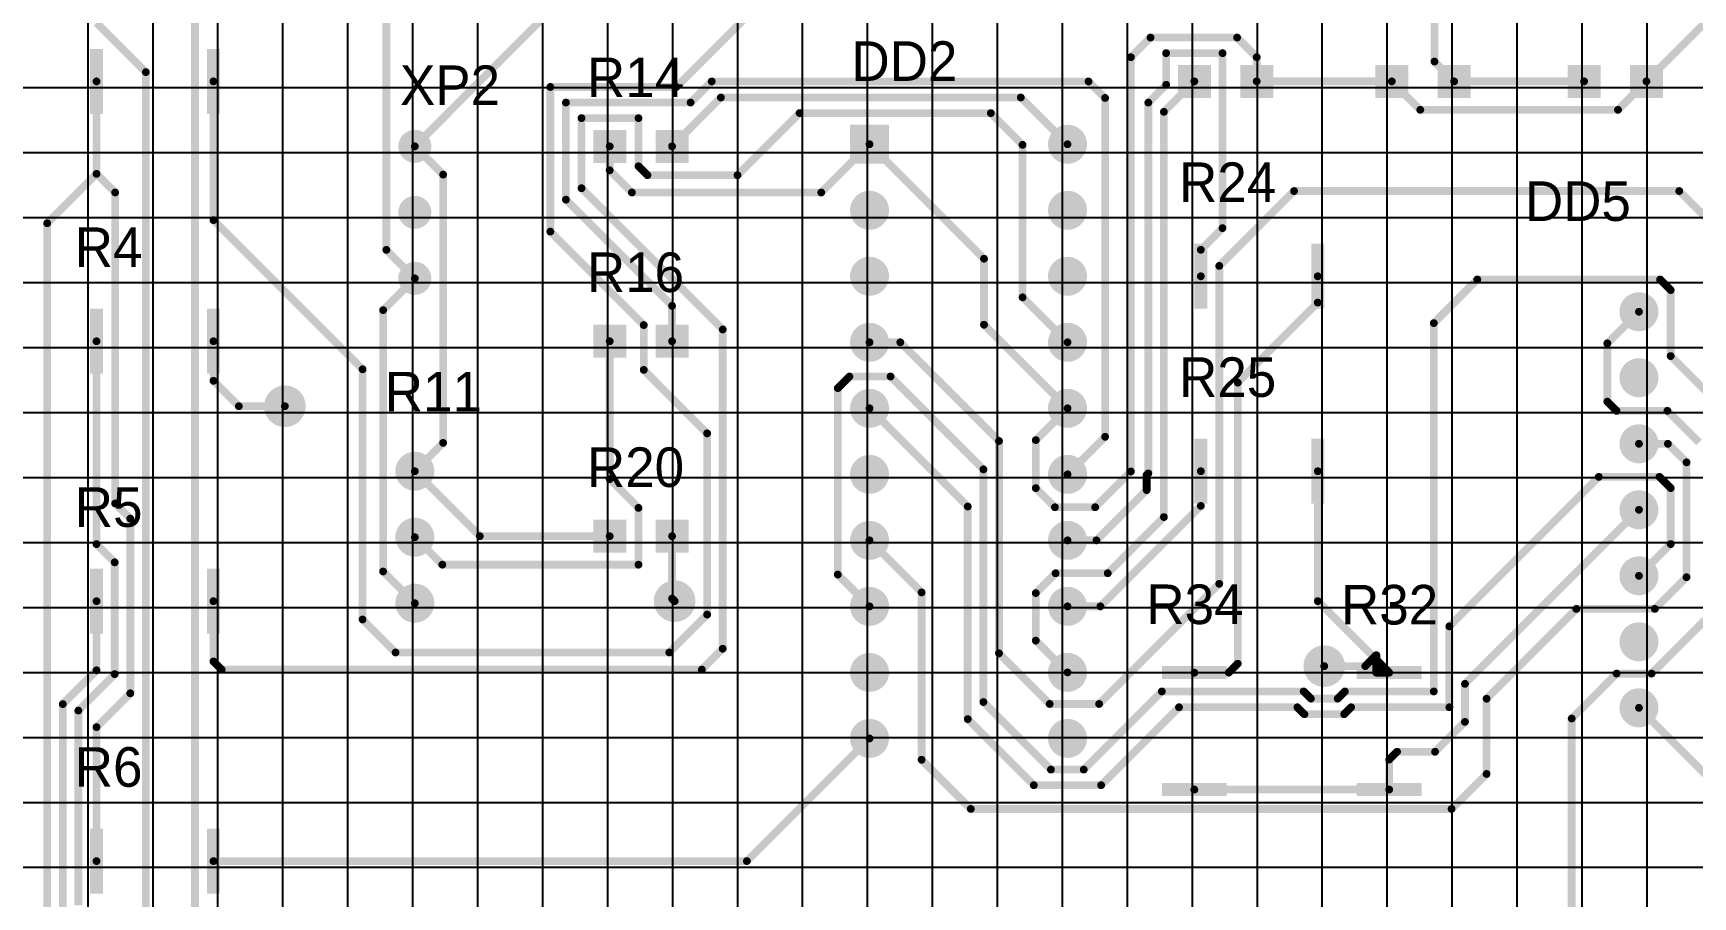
# Model space of a CAD drawing. Header units: millimetres. Extents: x -576 to 507, y -350 to 602.
# Drawn here: x 156.6 to 220.5, y 264.3 to 297.5 of the extents above; entities that cross this region are included whole.
import ezdxf

# ---------------------------------------------------------------- set-up
doc = ezdxf.new("R2010")
doc.units = ezdxf.units.MM

msp = doc.modelspace()

# ---------------------------------------------------------------- linework, layer by layer
for p, q in [((158.744, 220.419), (158.744, 340.419)), ((161.244, 220.419), (161.244, 340.419)), ((161.244, 220.419), (161.244, 340.419)), ((161.244, 220.419), (161.244, 340.419)), ((161.244, 220.419), (161.244, 340.419)), ((163.744, 220.419), (163.744, 340.419)), ((166.244, 220.419), (166.244, 340.419)), ((166.244, 220.419), (166.244, 340.419)), ((166.244, 220.419), (166.244, 340.419)), ((166.244, 220.419), (166.244, 340.419)), ((168.744, 220.419), (168.744, 340.419)), ((171.244, 220.419), (171.244, 340.419)), ((171.244, 220.419), (171.244, 340.419)), ((171.244, 220.419), (171.244, 340.419)), ((171.244, 220.419), (171.244, 340.419)), ((173.744, 220.419), (173.744, 340.419)), ((176.244, 220.419), (176.244, 340.419)), ((176.244, 220.419), (176.244, 340.419)), ((176.244, 220.419), (176.244, 340.419)), ((176.244, 220.419), (176.244, 340.419)), ((178.744, 220.419), (178.744, 340.419)), ((178.744, 220.419), (178.744, 340.419)), ((181.244, 220.419), (181.244, 340.419)), ((181.244, 220.419), (181.244, 340.419)), ((181.244, 220.419), (181.244, 340.419)), ((181.244, 220.419), (181.244, 340.419)), ((181.244, 220.419), (181.244, 340.419)), ((181.244, 220.419), (181.244, 340.419)), ((181.244, 220.419), (181.244, 340.419)), ((181.244, 220.419), (181.244, 340.419)), ((183.744, 220.419), (183.744, 340.419)), ((186.244, 220.419), (186.244, 340.419)), ((186.244, 220.419), (186.244, 340.419)), ((186.244, 220.419), (186.244, 340.419)), ((186.244, 220.419), (186.244, 340.419)), ((188.744, 220.419), (188.744, 340.419)), ((191.244, 220.419), (191.244, 340.419)), ((191.244, 220.419), (191.244, 340.419)), ((191.244, 220.419), (191.244, 340.419)), ((191.244, 220.419), (191.244, 340.419)), ((193.744, 220.419), (193.744, 340.419)), ((196.244, 220.419), (196.244, 340.419)), ((196.244, 220.419), (196.244, 340.419)), ((196.244, 220.419), (196.244, 340.419)), ((196.244, 220.419), (196.244, 340.419)), ((198.744, 220.419), (198.744, 340.419)), ((201.244, 220.419), (201.244, 340.419)), ((201.244, 220.419), (201.244, 340.419)), ((201.244, 220.419), (201.244, 340.419)), ((201.244, 220.419), (201.244, 340.419)), ((203.744, 220.419), (203.744, 340.419)), ((203.744, 220.419), (203.744, 340.419)), ((206.244, 220.419), (206.244, 340.419)), ((206.244, 220.419), (206.244, 340.419)), ((206.244, 220.419), (206.244, 340.419)), ((206.244, 220.419), (206.244, 340.419)), ((206.244, 220.419), (206.244, 340.419)), ((206.244, 220.419), (206.244, 340.419)), ((206.244, 220.419), (206.244, 340.419)), ((206.244, 220.419), (206.244, 340.419)), ((208.744, 220.419), (208.744, 340.419)), ((211.244, 220.419), (211.244, 340.419)), ((211.244, 220.419), (211.244, 340.419)), ((211.244, 220.419), (211.244, 340.419)), ((211.244, 220.419), (211.244, 340.419)), ((213.744, 220.419), (213.744, 340.419)), ((216.244, 220.419), (216.244, 340.419)), ((216.244, 220.419), (216.244, 340.419)), ((216.244, 220.419), (216.244, 340.419)), ((216.244, 220.419), (216.244, 340.419)), ((218.744, 220.419), (218.744, 340.419)), ((143.744, 295.419), (263.744, 295.419)), ((143.744, 292.919), (263.744, 292.919)), ((143.744, 290.419), (263.744, 290.419)), ((148.744, 290.419), (263.744, 290.419)), ((143.744, 287.919), (263.744, 287.919)), ((143.744, 285.419), (263.744, 285.419)), ((143.744, 282.919), (263.744, 282.919)), ((143.744, 280.419), (263.744, 280.419)), ((143.744, 277.919), (263.744, 277.919)), ((143.744, 275.419), (263.744, 275.419)), ((148.744, 275.419), (263.744, 275.419)), ((143.744, 272.919), (263.744, 272.919)), ((143.744, 270.419), (263.744, 270.419)), ((143.744, 267.919), (263.744, 267.919)), ((143.744, 265.419), (263.744, 265.419))]:
    msp.add_line(p, q)
at = {"const_width": 0.3}
for points in [[(170.224, 289.175), (170.224, 306.984)], [(162.858, 254.698), (162.858, 304.872)], [(210.559, 296.42), (210.559, 303.409)], [(181.384, 295.444), (188.819, 302.879)], [(218.719, 295.659), (224.732, 301.672)], [(171.319, 293.159), (178.819, 300.659)], [(159.069, 297.916), (160.969, 296.016)], [(198.878, 296.588), (199.634, 297.344)], [(199.634, 297.344), (202.964, 297.344)], [(202.964, 297.344), (203.719, 296.589)], [(198.878, 280.648), (198.878, 296.588)], [(200.234, 295.529), (200.234, 296.744)], [(200.234, 296.744), (202.404, 296.744)], [(202.404, 290.014), (202.404, 296.744)], [(203.719, 295.659), (203.719, 296.589)], [(210.559, 296.42), (211.319, 295.659)], [(159.069, 292.1), (159.069, 295.659)], [(160.969, 261.433), (160.969, 296.016)], [(163.569, 295.659), (163.569, 290.321)], [(181.933, 294.844), (182.745, 295.656)], [(182.745, 295.656), (197.249, 295.656)], [(197.249, 295.656), (197.884, 295.021)], [(200.148, 294.488), (201.319, 295.659)], [(203.719, 295.659), (208.919, 295.659)], [(208.919, 295.659), (210.015, 294.564)], [(211.319, 295.659), (216.319, 295.659)], [(217.624, 294.564), (218.719, 295.659)], [(176.534, 289.879), (176.534, 295.444)], [(176.534, 295.444), (181.384, 295.444)], [(181.219, 293.159), (183.099, 295.039)], [(183.099, 295.039), (194.639, 295.039)], [(194.639, 295.039), (196.439, 293.239)], [(197.884, 281.984), (197.884, 295.021)], [(199.548, 294.843), (200.234, 295.529)], [(177.134, 291.107), (177.134, 294.844)], [(177.134, 294.844), (181.933, 294.844)], [(183.738, 292.049), (186.128, 294.439)], [(186.128, 294.439), (193.487, 294.439)], [(193.487, 294.439), (194.709, 293.217)], [(199.548, 280.575), (199.548, 294.843)], [(200.148, 278.895), (200.148, 294.488)], [(210.015, 294.564), (217.624, 294.564)], [(177.734, 294.244), (179.927, 294.244)], [(177.734, 291.549), (177.734, 294.244)], [(179.927, 294.244), (179.927, 292.392)], [(171.319, 293.159), (172.408, 292.071)], [(178.819, 292.237), (178.819, 293.159)], [(186.962, 291.382), (188.819, 293.239)], [(188.819, 293.239), (193.224, 288.835)], [(194.709, 293.217), (194.709, 287.349)], [(179.927, 292.392), (180.269, 292.049)], [(157.169, 290.2), (159.069, 292.1)], [(159.069, 292.1), (159.784, 291.385)], [(172.408, 281.748), (172.408, 292.071)], [(178.819, 292.237), (179.674, 291.382)], [(180.269, 292.049), (183.738, 292.049)], [(159.784, 279.42), (159.784, 291.385)], [(177.134, 291.107), (181.219, 287.022)], [(177.734, 291.549), (183.169, 286.114)], [(179.674, 291.382), (186.962, 291.382)], [(202.279, 288.559), (205.158, 291.439)], [(205.158, 291.439), (219.982, 291.439)], [(219.982, 291.439), (221.71, 289.712)], [(157.169, 242.069), (157.169, 290.2)], [(163.569, 290.321), (169.309, 284.581)], [(176.534, 289.879), (180.13, 286.283)], [(201.569, 289.179), (202.404, 290.014)], [(170.224, 289.175), (171.319, 288.079)], [(193.224, 286.295), (193.224, 288.835)], [(201.569, 288.159), (201.569, 289.179)], [(202.279, 276.326), (202.279, 288.559)], [(170.097, 286.857), (171.319, 288.079)], [(206.069, 287.147), (206.069, 288.159)], [(210.534, 286.359), (212.21, 288.036)], [(212.21, 288.036), (219.246, 288.036)], [(219.246, 288.036), (219.652, 287.629)], [(194.709, 287.349), (196.439, 285.619)], [(219.652, 287.629), (219.652, 285.089)], [(170.097, 276.802), (170.097, 286.857)], [(181.219, 285.659), (181.219, 287.022)], [(202.99, 284.067), (206.069, 287.147)], [(217.214, 285.578), (218.431, 286.795)], [(180.13, 284.556), (180.13, 286.283)], [(183.169, 273.829), (183.169, 286.114)], [(193.224, 286.295), (196.439, 283.079)], [(210.534, 272.186), (210.534, 286.359)], [(159.069, 277.854), (159.069, 285.659)], [(163.569, 285.659), (163.569, 284.137)], [(178.819, 280.355), (178.819, 285.659)], [(188.819, 285.619), (190.003, 285.619)], [(190.003, 285.619), (193.801, 281.821)], [(217.214, 283.337), (217.214, 285.578)], [(219.652, 285.089), (221.756, 282.985)], [(163.569, 284.137), (164.547, 283.159)], [(169.309, 284.581), (169.309, 274.955)], [(180.13, 284.556), (182.569, 282.116)], [(187.597, 283.857), (188.042, 284.302)], [(188.042, 284.302), (189.629, 284.302)], [(189.629, 284.302), (193.201, 280.73)], [(187.597, 276.681), (187.597, 283.857)], [(202.99, 273.252), (202.99, 284.067)], [(164.547, 283.159), (166.319, 283.159)], [(188.819, 283.079), (192.598, 279.301)], [(195.217, 281.857), (196.439, 283.079)], [(217.214, 283.337), (217.569, 282.981)], [(217.569, 282.981), (219.525, 282.981)], [(219.525, 282.981), (220.744, 281.762)], [(171.319, 280.659), (172.408, 281.748)], [(182.569, 275.142), (182.569, 282.116)], [(193.801, 273.653), (193.801, 281.821)], [(195.217, 280.009), (195.217, 281.857)], [(196.439, 280.539), (197.884, 281.984)], [(219.546, 281.715), (218.431, 281.715)], [(220.262, 281), (219.546, 281.715)], [(220.262, 276.58), (220.262, 281)], [(171.319, 280.659), (173.819, 278.159)], [(178.819, 280.355), (179.927, 279.247)], [(193.201, 280.73), (193.201, 271.778)], [(197.503, 279.273), (198.878, 280.648)], [(199.485, 280.512), (199.548, 280.575)], [(199.485, 279.933), (199.485, 280.512)], [(201.569, 279.325), (201.569, 280.659)], [(206.069, 280.659), (206.069, 275.659)], [(211.134, 274.691), (216.884, 280.441)], [(216.884, 280.441), (219.22, 280.441)], [(219.22, 280.441), (219.652, 280.009)], [(195.217, 280.009), (195.954, 279.273)], [(197.551, 277.999), (199.485, 279.933)], [(219.652, 280.009), (219.652, 277.856)], [(159.784, 279.42), (160.369, 278.835)], [(179.927, 277.063), (179.927, 279.247)], [(192.598, 279.301), (192.598, 271.121)], [(195.954, 279.273), (197.503, 279.273)], [(197.704, 275.459), (201.569, 279.325)], [(211.734, 272.478), (218.431, 279.175)], [(160.369, 272.114), (160.369, 278.835)], [(197.986, 276.733), (200.148, 278.895)], [(159.069, 277.854), (159.769, 277.154)], [(171.319, 278.119), (172.376, 277.063)], [(173.819, 278.159), (178.819, 278.159)], [(181.219, 275.759), (181.219, 278.159)], [(188.819, 277.999), (190.823, 275.996)], [(196.439, 277.999), (197.551, 277.999)], [(219.652, 277.856), (218.431, 276.635)], [(159.769, 272.85), (159.769, 277.154)], [(172.376, 277.063), (179.927, 277.063)], [(170.097, 276.802), (171.319, 275.579)], [(188.819, 275.459), (187.597, 276.681)], [(195.217, 275.971), (195.979, 276.733)], [(195.979, 276.733), (197.986, 276.733)], [(219.043, 275.361), (220.262, 276.58)], [(190.823, 275.996), (190.823, 269.557)], [(195.217, 274.141), (195.217, 275.971)], [(197.656, 271.704), (202.279, 276.326)], [(159.069, 272.999), (159.069, 275.659)], [(163.569, 275.659), (163.569, 273.341)], [(181.113, 273.685), (182.569, 275.142)], [(181.219, 275.759), (181.319, 275.659)], [(196.439, 275.459), (197.704, 275.459)], [(206.069, 275.659), (208.324, 273.405)], [(212.566, 271.907), (216.02, 275.361)], [(216.02, 275.361), (219.043, 275.361)], [(169.309, 274.955), (170.579, 273.685)], [(211.134, 271.577), (211.134, 274.691)], [(218.916, 272.872), (220.973, 274.929)], [(195.217, 274.141), (196.439, 272.919)], [(163.569, 273.341), (163.886, 273.024)], [(170.579, 273.685), (181.113, 273.685)], [(182.365, 273.024), (183.169, 273.829)], [(193.801, 273.653), (195.751, 271.704)], [(202.647, 272.909), (202.99, 273.252)], [(207.9, 273.159), (208.324, 273.583)], [(208.324, 273.405), (208.324, 273.583)], [(208.324, 272.909), (208.324, 273.405)], [(208.324, 273.405), (208.819, 272.909)], [(157.769, 271.699), (159.069, 272.999)], [(158.369, 271.45), (159.769, 272.85)], [(163.886, 273.024), (182.365, 273.024)], [(201.319, 272.909), (202.647, 272.909)], [(206.319, 273.159), (207.9, 273.159)], [(208.324, 272.909), (208.819, 272.909)], [(215.842, 271.145), (217.569, 272.872)], [(217.569, 272.872), (218.916, 272.872)], [(159.069, 270.814), (160.369, 272.114)], [(197.062, 269.179), (200.069, 272.186)], [(200.069, 272.186), (205.525, 272.186)], [(205.525, 272.186), (205.802, 271.909)], [(206.837, 271.909), (207.114, 272.186)], [(207.114, 272.186), (210.534, 272.186)], [(211.734, 271.015), (211.734, 272.478)], [(157.769, 263.359), (157.769, 271.699)], [(158.369, 263.957), (158.369, 271.45)], [(193.201, 271.778), (195.8, 269.179)], [(195.751, 271.704), (197.656, 271.704)], [(197.732, 268.579), (200.729, 271.577)], [(200.729, 271.577), (205.286, 271.577)], [(205.286, 271.577), (205.553, 271.309)], [(205.553, 271.309), (207.086, 271.309)], [(205.802, 271.909), (206.837, 271.909)], [(207.086, 271.309), (207.353, 271.577)], [(207.353, 271.577), (211.134, 271.577)], [(212.566, 269.011), (212.566, 271.907)], [(218.431, 271.555), (221.585, 268.402)], [(159.069, 265.659), (159.069, 270.814)], [(192.598, 271.121), (195.14, 268.579)], [(210.584, 269.866), (211.734, 271.015)], [(215.842, 263.537), (215.842, 271.145)], [(184.098, 265.658), (188.819, 270.379)], [(190.823, 269.557), (192.715, 267.665)], [(208.819, 269.563), (209.122, 269.866)], [(208.819, 268.409), (208.819, 269.563)], [(209.122, 269.866), (210.584, 269.866)], [(195.8, 269.179), (197.062, 269.179)], [(211.219, 267.665), (212.566, 269.011)], [(195.14, 268.579), (197.732, 268.579)], [(201.319, 268.409), (208.819, 268.409)], [(192.715, 267.665), (211.219, 267.665)], [(163.569, 265.658), (163.569, 265.659)], [(163.569, 265.658), (184.098, 265.658)]]:
    msp.add_lwpolyline(points, dxfattribs=at)
for points, const_width in [([(199.559, 297.344, 1), (199.709, 297.344, 1)], 0.15), ([(199.559, 297.344, 1), (199.709, 297.344, 1)], 0.15), ([(202.889, 297.344, 1), (203.039, 297.344, 1)], 0.15), ([(202.889, 297.344, 1), (203.039, 297.344, 1)], 0.15), ([(198.803, 296.588, 1), (198.953, 296.588, 1)], 0.15), ([(198.803, 296.588, 1), (198.953, 296.588, 1)], 0.15), ([(200.159, 296.744, 1), (200.309, 296.744, 1)], 0.15), ([(200.159, 296.744, 1), (200.309, 296.744, 1)], 0.15), ([(202.329, 296.744, 1), (202.479, 296.744, 1)], 0.15), ([(202.329, 296.744, 1), (202.479, 296.744, 1)], 0.15), ([(203.644, 296.589, 1), (203.794, 296.589, 1)], 0.15), ([(203.644, 296.589, 1), (203.794, 296.589, 1)], 0.15), ([(210.484, 296.42, 1), (210.634, 296.42, 1)], 0.15), ([(210.484, 296.42, 1), (210.634, 296.42, 1)], 0.15), ([(158.994, 295.659, 1), (159.144, 295.659, 1)], 0.15), ([(160.894, 296.016, 1), (161.044, 296.016, 1)], 0.15), ([(160.894, 296.016, 1), (161.044, 296.016, 1)], 0.15), ([(163.494, 295.659, 1), (163.644, 295.659, 1)], 0.15), ([(182.67, 295.656, 1), (182.82, 295.656, 1)], 0.15), ([(182.67, 295.656, 1), (182.82, 295.656, 1)], 0.15), ([(197.174, 295.656, 1), (197.324, 295.656, 1)], 0.15), ([(197.174, 295.656, 1), (197.324, 295.656, 1)], 0.15), ([(201.244, 295.659, 1), (201.394, 295.659, 1)], 0.15), ([(203.644, 295.659, 1), (203.794, 295.659, 1)], 0.15), ([(203.644, 295.659, 1), (203.794, 295.659, 1)], 0.15), ([(208.844, 295.659, 1), (208.994, 295.659, 1)], 0.15), ([(208.844, 295.659, 1), (208.994, 295.659, 1)], 0.15), ([(211.244, 295.659, 1), (211.394, 295.659, 1)], 0.15), ([(211.244, 295.659, 1), (211.394, 295.659, 1)], 0.15), ([(216.244, 295.659, 1), (216.394, 295.659, 1)], 0.15), ([(218.644, 295.659, 1), (218.794, 295.659, 1)], 0.15), ([(218.644, 295.659, 1), (218.794, 295.659, 1)], 0.15), ([(176.459, 295.444, 1), (176.609, 295.444, 1)], 0.15), ([(176.459, 295.444, 1), (176.609, 295.444, 1)], 0.15), ([(181.309, 295.444, 1), (181.459, 295.444, 1)], 0.15), ([(181.309, 295.444, 1), (181.459, 295.444, 1)], 0.15), ([(183.024, 295.039, 1), (183.174, 295.039, 1)], 0.15), ([(183.024, 295.039, 1), (183.174, 295.039, 1)], 0.15), ([(194.564, 295.039, 1), (194.714, 295.039, 1)], 0.15), ([(194.564, 295.039, 1), (194.714, 295.039, 1)], 0.15), ([(197.809, 295.021, 1), (197.959, 295.021, 1)], 0.15), ([(197.809, 295.021, 1), (197.959, 295.021, 1)], 0.15), ([(200.159, 295.529, 1), (200.309, 295.529, 1)], 0.15), ([(200.159, 295.529, 1), (200.309, 295.529, 1)], 0.15), ([(177.059, 294.844, 1), (177.209, 294.844, 1)], 0.15), ([(177.059, 294.844, 1), (177.209, 294.844, 1)], 0.15), ([(181.858, 294.844, 1), (182.008, 294.844, 1)], 0.15), ([(181.858, 294.844, 1), (182.008, 294.844, 1)], 0.15), ([(186.053, 294.439, 1), (186.203, 294.439, 1)], 0.15), ([(186.053, 294.439, 1), (186.203, 294.439, 1)], 0.15), ([(193.412, 294.439, 1), (193.562, 294.439, 1)], 0.15), ([(193.412, 294.439, 1), (193.562, 294.439, 1)], 0.15), ([(199.473, 294.843, 1), (199.623, 294.843, 1)], 0.15), ([(199.473, 294.843, 1), (199.623, 294.843, 1)], 0.15), ([(200.073, 294.488, 1), (200.223, 294.488, 1)], 0.15), ([(200.073, 294.488, 1), (200.223, 294.488, 1)], 0.15), ([(209.94, 294.564, 1), (210.09, 294.564, 1)], 0.15), ([(209.94, 294.564, 1), (210.09, 294.564, 1)], 0.15), ([(217.549, 294.564, 1), (217.699, 294.564, 1)], 0.15), ([(217.549, 294.564, 1), (217.699, 294.564, 1)], 0.15), ([(177.659, 294.244, 1), (177.809, 294.244, 1)], 0.15), ([(177.659, 294.244, 1), (177.809, 294.244, 1)], 0.15), ([(179.852, 294.244, 1), (180.002, 294.244, 1)], 0.15), ([(179.852, 294.244, 1), (180.002, 294.244, 1)], 0.15), ([(196.064, 293.239, 1), (196.814, 293.239, 1)], 0.75), ([(171.002, 293.159, 1), (171.637, 293.159, 1)], 0.635), ([(171.244, 293.159, 1), (171.394, 293.159, 1)], 0.15), ([(171.244, 293.159, 1), (171.394, 293.159, 1)], 0.15), ([(178.744, 293.159, 1), (178.894, 293.159, 1)], 0.15), ([(181.144, 293.159, 1), (181.294, 293.159, 1)], 0.15), ([(188.744, 293.239, 1), (188.894, 293.239, 1)], 0.15), ([(188.744, 293.239, 1), (188.894, 293.239, 1)], 0.15), ([(194.634, 293.217, 1), (194.784, 293.217, 1)], 0.15), ([(194.634, 293.217, 1), (194.784, 293.217, 1)], 0.15), ([(196.364, 293.239, 1), (196.514, 293.239, 1)], 0.15), ([(179.852, 292.392, 1), (180.002, 292.392, 1)], 0.15), ([(179.852, 292.392, 1), (180.002, 292.392, 1)], 0.15), ([(158.994, 292.1, 1), (159.144, 292.1, 1)], 0.15), ([(158.994, 292.1, 1), (159.144, 292.1, 1)], 0.15), ([(158.994, 292.1, 1), (159.144, 292.1, 1)], 0.15), ([(172.333, 292.071, 1), (172.483, 292.071, 1)], 0.15), ([(172.333, 292.071, 1), (172.483, 292.071, 1)], 0.15), ([(178.744, 292.237, 1), (178.894, 292.237, 1)], 0.15), ([(178.744, 292.237, 1), (178.894, 292.237, 1)], 0.15), ([(180.194, 292.049, 1), (180.344, 292.049, 1)], 0.15), ([(180.194, 292.049, 1), (180.344, 292.049, 1)], 0.15), ([(183.663, 292.049, 1), (183.813, 292.049, 1)], 0.15), ([(183.663, 292.049, 1), (183.813, 292.049, 1)], 0.15), ([(159.709, 291.385, 1), (159.859, 291.385, 1)], 0.15), ([(159.709, 291.385, 1), (159.859, 291.385, 1)], 0.15), ([(171.002, 290.619, 1), (171.637, 290.619, 1)], 0.635), ([(177.059, 291.107, 1), (177.209, 291.107, 1)], 0.15), ([(177.059, 291.107, 1), (177.209, 291.107, 1)], 0.15), ([(177.659, 291.549, 1), (177.809, 291.549, 1)], 0.15), ([(177.659, 291.549, 1), (177.809, 291.549, 1)], 0.15), ([(179.599, 291.382, 1), (179.749, 291.382, 1)], 0.15), ([(179.599, 291.382, 1), (179.749, 291.382, 1)], 0.15), ([(186.887, 291.382, 1), (187.037, 291.382, 1)], 0.15), ([(186.887, 291.382, 1), (187.037, 291.382, 1)], 0.15), ([(188.444, 290.699, 1), (189.194, 290.699, 1)], 0.75), ([(196.064, 290.699, 1), (196.814, 290.699, 1)], 0.75), ([(205.083, 291.439, 1), (205.233, 291.439, 1)], 0.15), ([(205.083, 291.439, 1), (205.233, 291.439, 1)], 0.15), ([(219.907, 291.439, 1), (220.057, 291.439, 1)], 0.15), ([(219.907, 291.439, 1), (220.057, 291.439, 1)], 0.15), ([(157.094, 290.2, 1), (157.244, 290.2, 1)], 0.15), ([(157.094, 290.2, 1), (157.244, 290.2, 1)], 0.15), ([(163.494, 290.321, 1), (163.644, 290.321, 1)], 0.15), ([(163.494, 290.321, 1), (163.644, 290.321, 1)], 0.15), ([(176.459, 289.879, 1), (176.609, 289.879, 1)], 0.15), ([(176.459, 289.879, 1), (176.609, 289.879, 1)], 0.15), ([(202.329, 290.014, 1), (202.479, 290.014, 1)], 0.15), ([(202.329, 290.014, 1), (202.479, 290.014, 1)], 0.15), ([(170.149, 289.175, 1), (170.299, 289.175, 1)], 0.15), ([(170.149, 289.175, 1), (170.299, 289.175, 1)], 0.15), ([(171.002, 288.079, 1), (171.637, 288.079, 1)], 0.635), ([(188.444, 288.159, 1), (189.194, 288.159, 1)], 0.75), ([(193.149, 288.835, 1), (193.299, 288.835, 1)], 0.15), ([(193.149, 288.835, 1), (193.299, 288.835, 1)], 0.15), ([(196.064, 288.159, 1), (196.814, 288.159, 1)], 0.75), ([(201.494, 289.179, 1), (201.644, 289.179, 1)], 0.15), ([(201.494, 289.179, 1), (201.644, 289.179, 1)], 0.15), ([(202.204, 288.559, 1), (202.354, 288.559, 1)], 0.15), ([(202.204, 288.559, 1), (202.354, 288.559, 1)], 0.15), ([(171.244, 288.079, 1), (171.394, 288.079, 1)], 0.15), ([(171.244, 288.079, 1), (171.394, 288.079, 1)], 0.15), ([(201.494, 288.159, 1), (201.644, 288.159, 1)], 0.15), ([(205.994, 288.159, 1), (206.144, 288.159, 1)], 0.15), ([(212.135, 288.036, 1), (212.285, 288.036, 1)], 0.15), ([(212.135, 288.036, 1), (212.285, 288.036, 1)], 0.15), ([(219.171, 288.036, 1), (219.321, 288.036, 1)], 0.15), ([(219.171, 288.036, 1), (219.321, 288.036, 1)], 0.15), ([(194.634, 287.349, 1), (194.784, 287.349, 1)], 0.15), ([(194.634, 287.349, 1), (194.784, 287.349, 1)], 0.15), ([(218.056, 286.795, 1), (218.806, 286.795, 1)], 0.75), ([(219.577, 287.629, 1), (219.727, 287.629, 1)], 0.15), ([(219.577, 287.629, 1), (219.727, 287.629, 1)], 0.15), ([(170.022, 286.857, 1), (170.172, 286.857, 1)], 0.15), ([(170.022, 286.857, 1), (170.172, 286.857, 1)], 0.15), ([(181.144, 287.022, 1), (181.294, 287.022, 1)], 0.15), ([(181.144, 287.022, 1), (181.294, 287.022, 1)], 0.15), ([(205.994, 287.147, 1), (206.144, 287.147, 1)], 0.15), ([(205.994, 287.147, 1), (206.144, 287.147, 1)], 0.15), ([(218.356, 286.795, 1), (218.506, 286.795, 1)], 0.15), ([(180.055, 286.283, 1), (180.205, 286.283, 1)], 0.15), ([(180.055, 286.283, 1), (180.205, 286.283, 1)], 0.15), ([(183.094, 286.114, 1), (183.244, 286.114, 1)], 0.15), ([(183.094, 286.114, 1), (183.244, 286.114, 1)], 0.15), ([(188.444, 285.619, 1), (189.194, 285.619, 1)], 0.75), ([(193.149, 286.295, 1), (193.299, 286.295, 1)], 0.15), ([(193.149, 286.295, 1), (193.299, 286.295, 1)], 0.15), ([(196.064, 285.619, 1), (196.814, 285.619, 1)], 0.75), ([(210.459, 286.359, 1), (210.609, 286.359, 1)], 0.15), ([(210.459, 286.359, 1), (210.609, 286.359, 1)], 0.15), ([(158.994, 285.659, 1), (159.144, 285.659, 1)], 0.15), ([(163.494, 285.659, 1), (163.644, 285.659, 1)], 0.15), ([(178.744, 285.659, 1), (178.894, 285.659, 1)], 0.15), ([(181.144, 285.659, 1), (181.294, 285.659, 1)], 0.15), ([(188.744, 285.619, 1), (188.894, 285.619, 1)], 0.15), ([(189.928, 285.619, 1), (190.078, 285.619, 1)], 0.15), ([(189.928, 285.619, 1), (190.078, 285.619, 1)], 0.15), ([(196.364, 285.619, 1), (196.514, 285.619, 1)], 0.15), ([(217.139, 285.578, 1), (217.289, 285.578, 1)], 0.15), ([(217.139, 285.578, 1), (217.289, 285.578, 1)], 0.15), ([(218.056, 284.255, 1), (218.806, 284.255, 1)], 0.75), ([(219.577, 285.089, 1), (219.727, 285.089, 1)], 0.15), ([(219.577, 285.089, 1), (219.727, 285.089, 1)], 0.15), ([(163.494, 284.137, 1), (163.644, 284.137, 1)], 0.15), ([(163.494, 284.137, 1), (163.644, 284.137, 1)], 0.15), ([(169.234, 284.581, 1), (169.384, 284.581, 1)], 0.15), ([(169.234, 284.581, 1), (169.384, 284.581, 1)], 0.15), ([(180.055, 284.556, 1), (180.205, 284.556, 1)], 0.15), ([(180.055, 284.556, 1), (180.205, 284.556, 1)], 0.15), ([(187.967, 284.302, 1), (188.117, 284.302, 1)], 0.15), ([(187.967, 284.302, 1), (188.117, 284.302, 1)], 0.15), ([(189.554, 284.302, 1), (189.704, 284.302, 1)], 0.15), ([(189.554, 284.302, 1), (189.704, 284.302, 1)], 0.15), ([(165.919, 283.159, 1), (166.719, 283.159, 1)], 0.8), ([(187.522, 283.857, 1), (187.672, 283.857, 1)], 0.15), ([(187.522, 283.857, 1), (187.672, 283.857, 1)], 0.15), ([(188.444, 283.079, 1), (189.194, 283.079, 1)], 0.75), ([(196.064, 283.079, 1), (196.814, 283.079, 1)], 0.75), ([(202.915, 284.067, 1), (203.065, 284.067, 1)], 0.15), ([(202.915, 284.067, 1), (203.065, 284.067, 1)], 0.15), ([(164.472, 283.159, 1), (164.622, 283.159, 1)], 0.15), ([(164.472, 283.159, 1), (164.622, 283.159, 1)], 0.15), ([(166.244, 283.159, 1), (166.394, 283.159, 1)], 0.15), ([(188.744, 283.079, 1), (188.894, 283.079, 1)], 0.15), ([(196.364, 283.079, 1), (196.514, 283.079, 1)], 0.15), ([(196.364, 283.079, 1), (196.514, 283.079, 1)], 0.15), ([(217.139, 283.337, 1), (217.289, 283.337, 1)], 0.15), ([(217.139, 283.337, 1), (217.289, 283.337, 1)], 0.15), ([(217.494, 282.981, 1), (217.644, 282.981, 1)], 0.15), ([(217.494, 282.981, 1), (217.644, 282.981, 1)], 0.15), ([(219.45, 282.981, 1), (219.6, 282.981, 1)], 0.15), ([(219.45, 282.981, 1), (219.6, 282.981, 1)], 0.15), ([(218.056, 281.715, 1), (218.806, 281.715, 1)], 0.75), ([(172.333, 281.748, 1), (172.483, 281.748, 1)], 0.15), ([(172.333, 281.748, 1), (172.483, 281.748, 1)], 0.15), ([(182.494, 282.116, 1), (182.644, 282.116, 1)], 0.15), ([(182.494, 282.116, 1), (182.644, 282.116, 1)], 0.15), ([(193.726, 281.821, 1), (193.876, 281.821, 1)], 0.15), ([(193.726, 281.821, 1), (193.876, 281.821, 1)], 0.15), ([(195.142, 281.857, 1), (195.292, 281.857, 1)], 0.15), ([(195.142, 281.857, 1), (195.292, 281.857, 1)], 0.15), ([(197.809, 281.984, 1), (197.959, 281.984, 1)], 0.15), ([(197.809, 281.984, 1), (197.959, 281.984, 1)], 0.15), ([(218.356, 281.715, 1), (218.506, 281.715, 1)], 0.15), ([(219.471, 281.715, 1), (219.621, 281.715, 1)], 0.15), ([(219.471, 281.715, 1), (219.621, 281.715, 1)], 0.15), ([(170.944, 280.659, 1), (171.694, 280.659, 1)], 0.75), ([(188.444, 280.539, 1), (189.194, 280.539, 1)], 0.75), ([(196.064, 280.539, 1), (196.814, 280.539, 1)], 0.75), ([(220.187, 281, 1), (220.337, 281, 1)], 0.15), ([(220.187, 281, 1), (220.337, 281, 1)], 0.15), ([(171.244, 280.659, 1), (171.394, 280.659, 1)], 0.15), ([(171.244, 280.659, 1), (171.394, 280.659, 1)], 0.15), ([(178.744, 280.355, 1), (178.894, 280.355, 1)], 0.15), ([(178.744, 280.355, 1), (178.894, 280.355, 1)], 0.15), ([(193.126, 280.73, 1), (193.276, 280.73, 1)], 0.15), ([(193.126, 280.73, 1), (193.276, 280.73, 1)], 0.15), ([(196.364, 280.539, 1), (196.514, 280.539, 1)], 0.15), ([(198.803, 280.648, 1), (198.953, 280.648, 1)], 0.15), ([(198.803, 280.648, 1), (198.953, 280.648, 1)], 0.15), ([(199.41, 280.512, 1), (199.56, 280.512, 1)], 0.15), ([(199.41, 280.512, 1), (199.56, 280.512, 1)], 0.15), ([(199.473, 280.575, 1), (199.623, 280.575, 1)], 0.15), ([(199.473, 280.575, 1), (199.623, 280.575, 1)], 0.15), ([(201.494, 280.659, 1), (201.644, 280.659, 1)], 0.15), ([(205.994, 280.659, 1), (206.144, 280.659, 1)], 0.15), ([(216.809, 280.441, 1), (216.959, 280.441, 1)], 0.15), ([(216.809, 280.441, 1), (216.959, 280.441, 1)], 0.15), ([(219.145, 280.441, 1), (219.295, 280.441, 1)], 0.15), ([(219.145, 280.441, 1), (219.295, 280.441, 1)], 0.15), ([(195.142, 280.009, 1), (195.292, 280.009, 1)], 0.15), ([(195.142, 280.009, 1), (195.292, 280.009, 1)], 0.15), ([(199.41, 279.933, 1), (199.56, 279.933, 1)], 0.15), ([(199.41, 279.933, 1), (199.56, 279.933, 1)], 0.15), ([(218.056, 279.175, 1), (218.806, 279.175, 1)], 0.75), ([(219.577, 280.009, 1), (219.727, 280.009, 1)], 0.15), ([(219.577, 280.009, 1), (219.727, 280.009, 1)], 0.15), ([(159.709, 279.42, 1), (159.859, 279.42, 1)], 0.15), ([(159.709, 279.42, 1), (159.859, 279.42, 1)], 0.15), ([(179.852, 279.247, 1), (180.002, 279.247, 1)], 0.15), ([(179.852, 279.247, 1), (180.002, 279.247, 1)], 0.15), ([(192.523, 279.301, 1), (192.673, 279.301, 1)], 0.15), ([(192.523, 279.301, 1), (192.673, 279.301, 1)], 0.15), ([(195.879, 279.273, 1), (196.029, 279.273, 1)], 0.15), ([(195.879, 279.273, 1), (196.029, 279.273, 1)], 0.15), ([(197.428, 279.273, 1), (197.578, 279.273, 1)], 0.15), ([(197.428, 279.273, 1), (197.578, 279.273, 1)], 0.15), ([(201.494, 279.325, 1), (201.644, 279.325, 1)], 0.15), ([(201.494, 279.325, 1), (201.644, 279.325, 1)], 0.15), ([(218.356, 279.175, 1), (218.506, 279.175, 1)], 0.15), ([(160.294, 278.835, 1), (160.444, 278.835, 1)], 0.15), ([(160.294, 278.835, 1), (160.444, 278.835, 1)], 0.15), ([(170.944, 278.119, 1), (171.694, 278.119, 1)], 0.75), ([(188.444, 277.999, 1), (189.194, 277.999, 1)], 0.75), ([(196.064, 277.999, 1), (196.814, 277.999, 1)], 0.75), ([(200.073, 278.895, 1), (200.223, 278.895, 1)], 0.15), ([(200.073, 278.895, 1), (200.223, 278.895, 1)], 0.15), ([(158.994, 277.854, 1), (159.144, 277.854, 1)], 0.15), ([(158.994, 277.854, 1), (159.144, 277.854, 1)], 0.15), ([(171.244, 278.119, 1), (171.394, 278.119, 1)], 0.15), ([(173.744, 278.159, 1), (173.894, 278.159, 1)], 0.15), ([(173.744, 278.159, 1), (173.894, 278.159, 1)], 0.15), ([(178.744, 278.159, 1), (178.894, 278.159, 1)], 0.15), ([(181.144, 278.159, 1), (181.294, 278.159, 1)], 0.15), ([(188.744, 277.999, 1), (188.894, 277.999, 1)], 0.15), ([(196.364, 277.999, 1), (196.514, 277.999, 1)], 0.15), ([(197.476, 277.999, 1), (197.626, 277.999, 1)], 0.15), ([(197.476, 277.999, 1), (197.626, 277.999, 1)], 0.15), ([(219.577, 277.856, 1), (219.727, 277.856, 1)], 0.15), ([(219.577, 277.856, 1), (219.727, 277.856, 1)], 0.15), ([(159.694, 277.154, 1), (159.844, 277.154, 1)], 0.15), ([(159.694, 277.154, 1), (159.844, 277.154, 1)], 0.15), ([(172.301, 277.063, 1), (172.451, 277.063, 1)], 0.15), ([(172.301, 277.063, 1), (172.451, 277.063, 1)], 0.15), ([(179.852, 277.063, 1), (180.002, 277.063, 1)], 0.15), ([(179.852, 277.063, 1), (180.002, 277.063, 1)], 0.15), ([(218.056, 276.635, 1), (218.806, 276.635, 1)], 0.75), ([(170.022, 276.802, 1), (170.172, 276.802, 1)], 0.15), ([(170.022, 276.802, 1), (170.172, 276.802, 1)], 0.15), ([(187.522, 276.681, 1), (187.672, 276.681, 1)], 0.15), ([(187.522, 276.681, 1), (187.672, 276.681, 1)], 0.15), ([(195.904, 276.733, 1), (196.054, 276.733, 1)], 0.15), ([(195.904, 276.733, 1), (196.054, 276.733, 1)], 0.15), ([(197.911, 276.733, 1), (198.061, 276.733, 1)], 0.15), ([(197.911, 276.733, 1), (198.061, 276.733, 1)], 0.15), ([(218.356, 276.635, 1), (218.506, 276.635, 1)], 0.15), ([(220.187, 276.58, 1), (220.337, 276.58, 1)], 0.15), ([(220.187, 276.58, 1), (220.337, 276.58, 1)], 0.15), ([(170.944, 275.579, 1), (171.694, 275.579, 1)], 0.75), ([(180.919, 275.659, 1), (181.719, 275.659, 1)], 0.8), ([(188.444, 275.459, 1), (189.194, 275.459, 1)], 0.75), ([(190.748, 275.996, 1), (190.898, 275.996, 1)], 0.15), ([(190.748, 275.996, 1), (190.898, 275.996, 1)], 0.15), ([(195.142, 275.971, 1), (195.292, 275.971, 1)], 0.15), ([(195.142, 275.971, 1), (195.292, 275.971, 1)], 0.15), ([(196.064, 275.459, 1), (196.814, 275.459, 1)], 0.75), ([(202.204, 276.326, 1), (202.354, 276.326, 1)], 0.15), ([(202.204, 276.326, 1), (202.354, 276.326, 1)], 0.15), ([(158.994, 275.659, 1), (159.144, 275.659, 1)], 0.15), ([(163.494, 275.659, 1), (163.644, 275.659, 1)], 0.15), ([(171.244, 275.579, 1), (171.394, 275.579, 1)], 0.15), ([(181.144, 275.759, 1), (181.294, 275.759, 1)], 0.15), ([(181.144, 275.759, 1), (181.294, 275.759, 1)], 0.15), ([(181.244, 275.659, 1), (181.394, 275.659, 1)], 0.15), ([(182.494, 275.142, 1), (182.644, 275.142, 1)], 0.15), ([(182.494, 275.142, 1), (182.644, 275.142, 1)], 0.15), ([(188.744, 275.459, 1), (188.894, 275.459, 1)], 0.15), ([(196.364, 275.459, 1), (196.514, 275.459, 1)], 0.15), ([(197.629, 275.459, 1), (197.779, 275.459, 1)], 0.15), ([(197.629, 275.459, 1), (197.779, 275.459, 1)], 0.15), ([(205.994, 275.659, 1), (206.144, 275.659, 1)], 0.15), ([(205.994, 275.659, 1), (206.144, 275.659, 1)], 0.15), ([(215.945, 275.361, 1), (216.095, 275.361, 1)], 0.15), ([(215.945, 275.361, 1), (216.095, 275.361, 1)], 0.15), ([(218.968, 275.361, 1), (219.118, 275.361, 1)], 0.15), ([(218.968, 275.361, 1), (219.118, 275.361, 1)], 0.15), ([(169.234, 274.955, 1), (169.384, 274.955, 1)], 0.15), ([(169.234, 274.955, 1), (169.384, 274.955, 1)], 0.15), ([(211.059, 274.691, 1), (211.209, 274.691, 1)], 0.15), ([(211.059, 274.691, 1), (211.209, 274.691, 1)], 0.15), ([(218.056, 274.095, 1), (218.806, 274.095, 1)], 0.75), ([(195.142, 274.141, 1), (195.292, 274.141, 1)], 0.15), ([(195.142, 274.141, 1), (195.292, 274.141, 1)], 0.15), ([(163.494, 273.341, 1), (163.644, 273.341, 1)], 0.15), ([(163.494, 273.341, 1), (163.644, 273.341, 1)], 0.15), ([(170.504, 273.685, 1), (170.654, 273.685, 1)], 0.15), ([(170.504, 273.685, 1), (170.654, 273.685, 1)], 0.15), ([(181.038, 273.685, 1), (181.188, 273.685, 1)], 0.15), ([(181.038, 273.685, 1), (181.188, 273.685, 1)], 0.15), ([(183.094, 273.829, 1), (183.244, 273.829, 1)], 0.15), ([(183.094, 273.829, 1), (183.244, 273.829, 1)], 0.15), ([(188.444, 272.919, 1), (189.194, 272.919, 1)], 0.75), ([(193.726, 273.653, 1), (193.876, 273.653, 1)], 0.15), ([(193.726, 273.653, 1), (193.876, 273.653, 1)], 0.15), ([(196.064, 272.919, 1), (196.814, 272.919, 1)], 0.75), ([(202.915, 273.252, 1), (203.065, 273.252, 1)], 0.15), ([(202.915, 273.252, 1), (203.065, 273.252, 1)], 0.15), ([(205.919, 273.159, 1), (206.719, 273.159, 1)], 0.8), ([(208.249, 273.583, 1), (208.399, 273.583, 1)], 0.15), ([(208.249, 273.583, 1), (208.399, 273.583, 1)], 0.15), ([(208.249, 273.405, 1), (208.399, 273.405, 1)], 0.15), ([(208.249, 273.405, 1), (208.399, 273.405, 1)], 0.15), ([(208.249, 273.405, 1), (208.399, 273.405, 1)], 0.15), ([(208.249, 273.405, 1), (208.399, 273.405, 1)], 0.15), ([(158.994, 272.999, 1), (159.144, 272.999, 1)], 0.15), ([(158.994, 272.999, 1), (159.144, 272.999, 1)], 0.15), ([(159.694, 272.85, 1), (159.844, 272.85, 1)], 0.15), ([(159.694, 272.85, 1), (159.844, 272.85, 1)], 0.15), ([(163.811, 273.024, 1), (163.961, 273.024, 1)], 0.15), ([(163.811, 273.024, 1), (163.961, 273.024, 1)], 0.15), ([(182.29, 273.024, 1), (182.44, 273.024, 1)], 0.15), ([(182.29, 273.024, 1), (182.44, 273.024, 1)], 0.15), ([(196.364, 272.919, 1), (196.514, 272.919, 1)], 0.15), ([(201.244, 272.909, 1), (201.394, 272.909, 1)], 0.15), ([(202.572, 272.909, 1), (202.722, 272.909, 1)], 0.15), ([(202.572, 272.909, 1), (202.722, 272.909, 1)], 0.15), ([(206.244, 273.159, 1), (206.394, 273.159, 1)], 0.15), ([(207.825, 273.159, 1), (207.975, 273.159, 1)], 0.15), ([(207.825, 273.159, 1), (207.975, 273.159, 1)], 0.15), ([(208.249, 272.909, 1), (208.399, 272.909, 1)], 0.15), ([(208.249, 272.909, 1), (208.399, 272.909, 1)], 0.15), ([(208.744, 272.909, 1), (208.894, 272.909, 1)], 0.15), ([(208.744, 272.909, 1), (208.894, 272.909, 1)], 0.15), ([(217.494, 272.872, 1), (217.644, 272.872, 1)], 0.15), ([(217.494, 272.872, 1), (217.644, 272.872, 1)], 0.15), ([(218.841, 272.872, 1), (218.991, 272.872, 1)], 0.15), ([(218.841, 272.872, 1), (218.991, 272.872, 1)], 0.15), ([(160.294, 272.114, 1), (160.444, 272.114, 1)], 0.15), ([(160.294, 272.114, 1), (160.444, 272.114, 1)], 0.15), ([(199.994, 272.186, 1), (200.144, 272.186, 1)], 0.15), ([(199.994, 272.186, 1), (200.144, 272.186, 1)], 0.15), ([(205.45, 272.186, 1), (205.6, 272.186, 1)], 0.15), ([(205.45, 272.186, 1), (205.6, 272.186, 1)], 0.15), ([(207.039, 272.186, 1), (207.189, 272.186, 1)], 0.15), ([(207.039, 272.186, 1), (207.189, 272.186, 1)], 0.15), ([(210.459, 272.186, 1), (210.609, 272.186, 1)], 0.15), ([(210.459, 272.186, 1), (210.609, 272.186, 1)], 0.15), ([(211.659, 272.478, 1), (211.809, 272.478, 1)], 0.15), ([(211.659, 272.478, 1), (211.809, 272.478, 1)], 0.15), ([(218.056, 271.555, 1), (218.806, 271.555, 1)], 0.75), ([(157.694, 271.699, 1), (157.844, 271.699, 1)], 0.15), ([(157.694, 271.699, 1), (157.844, 271.699, 1)], 0.15), ([(158.294, 271.45, 1), (158.444, 271.45, 1)], 0.15), ([(158.294, 271.45, 1), (158.444, 271.45, 1)], 0.15), ([(193.126, 271.778, 1), (193.276, 271.778, 1)], 0.15), ([(193.126, 271.778, 1), (193.276, 271.778, 1)], 0.15), ([(195.676, 271.704, 1), (195.826, 271.704, 1)], 0.15), ([(195.676, 271.704, 1), (195.826, 271.704, 1)], 0.15), ([(197.581, 271.704, 1), (197.731, 271.704, 1)], 0.15), ([(197.581, 271.704, 1), (197.731, 271.704, 1)], 0.15), ([(200.654, 271.577, 1), (200.804, 271.577, 1)], 0.15), ([(200.654, 271.577, 1), (200.804, 271.577, 1)], 0.15), ([(205.211, 271.577, 1), (205.361, 271.577, 1)], 0.15), ([(205.211, 271.577, 1), (205.361, 271.577, 1)], 0.15), ([(205.478, 271.309, 1), (205.628, 271.309, 1)], 0.15), ([(205.478, 271.309, 1), (205.628, 271.309, 1)], 0.15), ([(205.727, 271.909, 1), (205.877, 271.909, 1)], 0.15), ([(205.727, 271.909, 1), (205.877, 271.909, 1)], 0.15), ([(206.762, 271.909, 1), (206.912, 271.909, 1)], 0.15), ([(206.762, 271.909, 1), (206.912, 271.909, 1)], 0.15), ([(207.011, 271.309, 1), (207.161, 271.309, 1)], 0.15), ([(207.011, 271.309, 1), (207.161, 271.309, 1)], 0.15), ([(207.278, 271.577, 1), (207.428, 271.577, 1)], 0.15), ([(207.278, 271.577, 1), (207.428, 271.577, 1)], 0.15), ([(211.059, 271.577, 1), (211.209, 271.577, 1)], 0.15), ([(211.059, 271.577, 1), (211.209, 271.577, 1)], 0.15), ([(212.491, 271.907, 1), (212.641, 271.907, 1)], 0.15), ([(212.491, 271.907, 1), (212.641, 271.907, 1)], 0.15), ([(218.356, 271.555, 1), (218.506, 271.555, 1)], 0.15), ([(158.994, 270.814, 1), (159.144, 270.814, 1)], 0.15), ([(158.994, 270.814, 1), (159.144, 270.814, 1)], 0.15), ([(188.444, 270.379, 1), (189.194, 270.379, 1)], 0.75), ([(192.523, 271.121, 1), (192.673, 271.121, 1)], 0.15), ([(192.523, 271.121, 1), (192.673, 271.121, 1)], 0.15), ([(196.064, 270.379, 1), (196.814, 270.379, 1)], 0.75), ([(211.659, 271.015, 1), (211.809, 271.015, 1)], 0.15), ([(211.659, 271.015, 1), (211.809, 271.015, 1)], 0.15), ([(215.767, 271.145, 1), (215.917, 271.145, 1)], 0.15), ([(215.767, 271.145, 1), (215.917, 271.145, 1)], 0.15), ([(188.744, 270.379, 1), (188.894, 270.379, 1)], 0.15), ([(190.748, 269.557, 1), (190.898, 269.557, 1)], 0.15), ([(190.748, 269.557, 1), (190.898, 269.557, 1)], 0.15), ([(208.744, 269.563, 1), (208.894, 269.563, 1)], 0.15), ([(208.744, 269.563, 1), (208.894, 269.563, 1)], 0.15), ([(209.047, 269.866, 1), (209.197, 269.866, 1)], 0.15), ([(209.047, 269.866, 1), (209.197, 269.866, 1)], 0.15), ([(210.509, 269.866, 1), (210.659, 269.866, 1)], 0.15), ([(210.509, 269.866, 1), (210.659, 269.866, 1)], 0.15), ([(195.725, 269.179, 1), (195.875, 269.179, 1)], 0.15), ([(195.725, 269.179, 1), (195.875, 269.179, 1)], 0.15), ([(196.987, 269.179, 1), (197.137, 269.179, 1)], 0.15), ([(196.987, 269.179, 1), (197.137, 269.179, 1)], 0.15), ([(212.491, 269.011, 1), (212.641, 269.011, 1)], 0.15), ([(212.491, 269.011, 1), (212.641, 269.011, 1)], 0.15), ([(195.065, 268.579, 1), (195.215, 268.579, 1)], 0.15), ([(195.065, 268.579, 1), (195.215, 268.579, 1)], 0.15), ([(197.657, 268.579, 1), (197.807, 268.579, 1)], 0.15), ([(197.657, 268.579, 1), (197.807, 268.579, 1)], 0.15), ([(201.244, 268.409, 1), (201.394, 268.409, 1)], 0.15), ([(208.744, 268.409, 1), (208.894, 268.409, 1)], 0.15), ([(208.744, 268.409, 1), (208.894, 268.409, 1)], 0.15), ([(192.64, 267.665, 1), (192.79, 267.665, 1)], 0.15), ([(192.64, 267.665, 1), (192.79, 267.665, 1)], 0.15), ([(211.144, 267.665, 1), (211.294, 267.665, 1)], 0.15), ([(211.144, 267.665, 1), (211.294, 267.665, 1)], 0.15), ([(158.994, 265.659, 1), (159.144, 265.659, 1)], 0.15), ([(163.494, 265.659, 1), (163.644, 265.659, 1)], 0.15), ([(163.494, 265.658, 1), (163.644, 265.658, 1)], 0.15), ([(163.494, 265.658, 1), (163.644, 265.658, 1)], 0.15), ([(184.023, 265.658, 1), (184.173, 265.658, 1)], 0.15), ([(184.023, 265.658, 1), (184.173, 265.658, 1)], 0.15)]:
    msp.add_lwpolyline(points, format="xyb", close=True, dxfattribs=dict(const_width=const_width))
for points in [[(158.819, 294.409), (159.319, 294.409), (158.819, 296.909), (159.319, 296.909)], [(163.319, 294.409), (163.819, 294.409), (163.319, 296.909), (163.819, 296.909)], [(200.684, 295.024), (201.954, 295.024), (200.684, 296.294), (201.954, 296.294)], [(203.084, 295.024), (204.354, 295.024), (203.084, 296.294), (204.354, 296.294)], [(209.554, 296.294), (208.284, 296.294), (209.554, 295.024), (208.284, 295.024)], [(211.954, 296.294), (210.684, 296.294), (211.954, 295.024), (210.684, 295.024)], [(215.684, 295.024), (216.954, 295.024), (215.684, 296.294), (216.954, 296.294)], [(218.084, 295.024), (219.354, 295.024), (218.084, 296.294), (219.354, 296.294)], [(188.069, 292.489), (189.569, 292.489), (188.069, 293.989), (189.569, 293.989)], [(178.184, 292.524), (179.454, 292.524), (178.184, 293.794), (179.454, 293.794)], [(180.584, 292.524), (181.854, 292.524), (180.584, 293.794), (181.854, 293.794)], [(201.319, 286.909), (201.819, 286.909), (201.319, 289.409), (201.819, 289.409)], [(205.819, 286.909), (206.319, 286.909), (205.819, 289.409), (206.319, 289.409)], [(158.819, 284.409), (159.319, 284.409), (158.819, 286.909), (159.319, 286.909)], [(163.319, 284.409), (163.819, 284.409), (163.319, 286.909), (163.819, 286.909)], [(178.184, 285.024), (179.454, 285.024), (178.184, 286.294), (179.454, 286.294)], [(180.584, 285.024), (181.854, 285.024), (180.584, 286.294), (181.854, 286.294)], [(201.319, 279.409), (201.819, 279.409), (201.319, 281.909), (201.819, 281.909)], [(205.819, 279.409), (206.319, 279.409), (205.819, 281.909), (206.319, 281.909)], [(178.184, 277.524), (179.454, 277.524), (178.184, 278.794), (179.454, 278.794)], [(180.584, 277.524), (181.854, 277.524), (180.584, 278.794), (181.854, 278.794)], [(158.819, 274.409), (159.319, 274.409), (158.819, 276.909), (159.319, 276.909)], [(163.319, 274.409), (163.819, 274.409), (163.319, 276.909), (163.819, 276.909)], [(202.569, 272.659), (202.569, 273.159), (200.069, 272.659), (200.069, 273.159)], [(210.069, 272.659), (210.069, 273.159), (207.569, 272.659), (207.569, 273.159)], [(202.569, 268.159), (202.569, 268.659), (200.069, 268.159), (200.069, 268.659)], [(210.069, 268.159), (210.069, 268.659), (207.569, 268.159), (207.569, 268.659)], [(158.819, 264.409), (159.319, 264.409), (158.819, 266.909), (159.319, 266.909)], [(163.319, 264.409), (163.819, 264.409), (163.319, 266.909), (163.819, 266.909)]]:
    msp.add_solid(points)

# ---------------------------------------------------------------- texts
for s, p in [('DD2', (188.123, 295.677)), ('R14', (177.943, 295.052)), ('XP2', (170.748, 294.747)), ('R24', (200.733, 291.017)), ('DD5', (214.042, 290.288)), ('R4', (158.233, 288.517)), ('R16', (177.943, 287.552)), ('R25', (200.733, 283.517)), ('R11', (170.164, 282.958)), ('R20', (177.943, 280.052)), ('R5', (158.233, 278.517)), ('R34', (199.474, 274.777)), ('R32', (206.963, 274.762)), ('R6', (158.233, 268.517))]:
    msp.add_text(s, height=1.524).set_placement(p)

doc.saveas('drawing.dxf')
